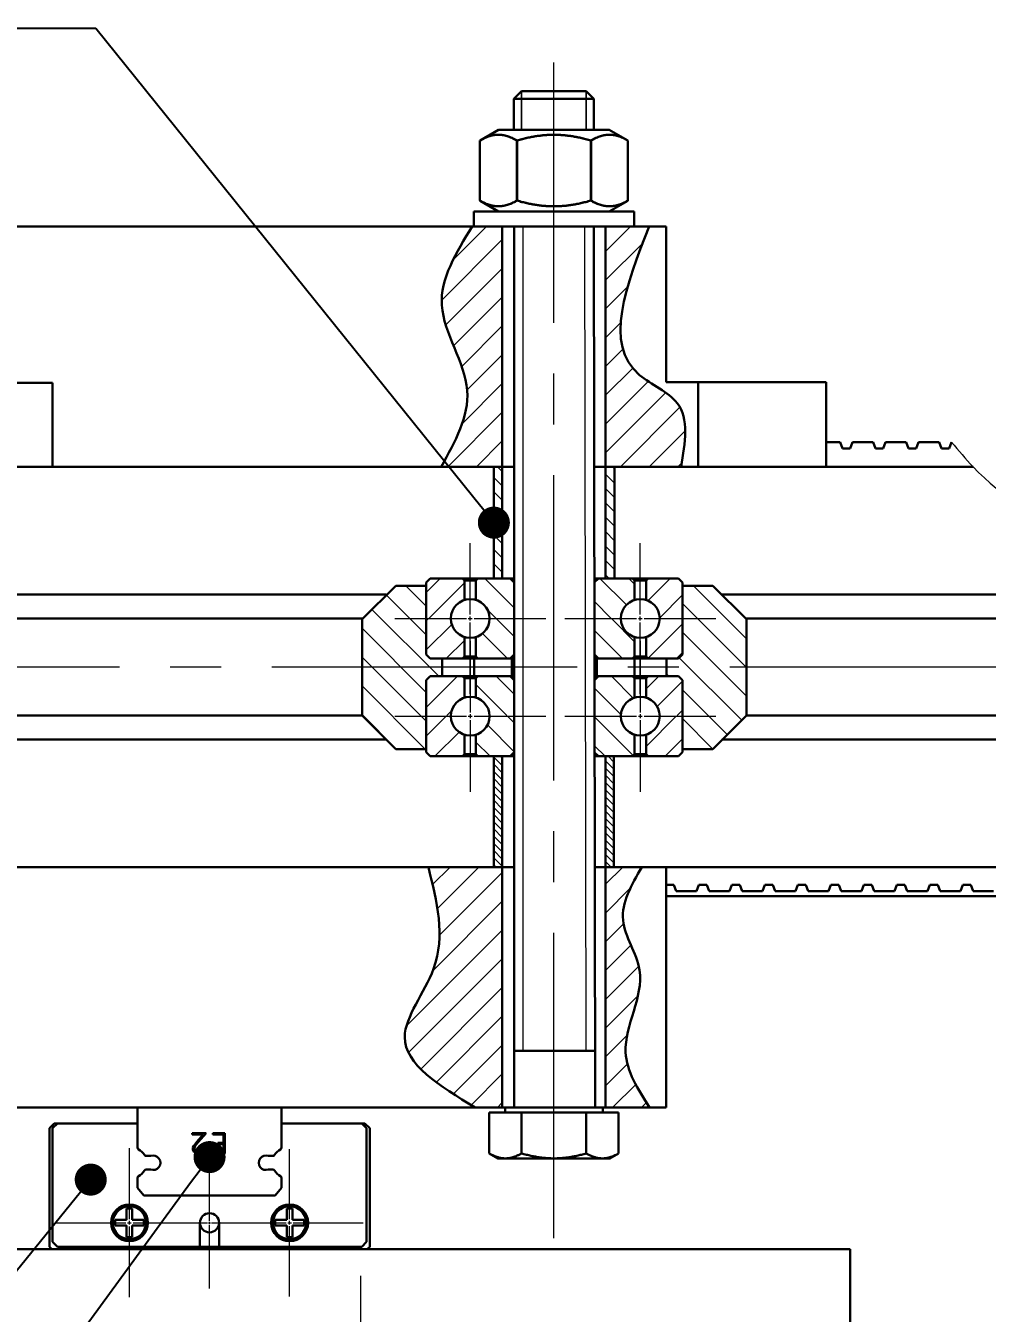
# Model space of a CAD drawing. Header units: millimetres. Extents: x 587 to 10361, y -8386 to 1488.
# Drawn here: x 8084.3 to 8144.3, y -6310 to -6229.6 of the extents above; entities that cross this region are included whole.
import ezdxf
from ezdxf import colors
from ezdxf.entities.mleader import LeaderData, LeaderLine
from ezdxf.math import Vec2, Vec3

# ---------------------------------------------------------------- set-up
doc = ezdxf.new("R2010")
doc.units = ezdxf.units.MM
doc.linetypes.add('ACAD_ISO10W100', pattern=[18, 12, -3, 0, -3])
doc.linetypes.add('CENTER2', pattern=[28.575, 19.05, -3.175, 3.175, -3.175])
for name, color, linetype, lineweight in [('Cienka', 30, 'Continuous', 0), ('Gruba', 7, 'Continuous', 30), ('Kreskowanie', 10, 'Continuous', 0), ('Przekrój', 50, 'Continuous', 15), ('Symetria', 210, 'ACAD_ISO10W100', 0), ('Widoczne (ISO)', 7, 'Continuous', 30), ('Wymiar', 3, 'Continuous', 20)]:
    doc.layers.add(name, color=color, linetype=linetype, lineweight=lineweight)
doc.dimstyles.get("Standard").update_dxf_attribs({"dimtxt": 2, "dimasz": 1, "dimexe": 0.18, "dimexo": 0.0625, "dimgap": 0.09, "dimtad": 1, "dimzin": 0, "dimdsep": 46, "dimtxsty": 'Standard', "dimcen": 1, "dimadec": 0, "dimazin": 0, "dimtfac": 1, "dimtofl": 0, "dimtmove": 0, "dimatfit": 3, "dimfxl": 1, "dimtolj": 1, "dimtzin": 0, "dimarcsym": 0})
pattern_1 = [(315, (13155.7716, 2542.4266), (0.89802561, 0.89802561), [])]
pattern_2 = [(45, (13155.7716, 2542.4266), (-0.89802561, 0.89802561), [])]

# ---------------------------------------------------------------- blocks, each defined once
blk = doc.blocks.new('*U526')
at = {"layer": 'Symetria', "color": 0, "linetype": 'CENTER2', "transparency": 16777216}
for p, q in [((0, 0.242), (0, 4.712)), ((-4.712, 0), (-0.242, 0)), ((0.242, 0), (4.712, 0)), ((0, -4.712), (0, -0.242))]:
    blk.add_line(p, q, dxfattribs=at)
at = {"layer": 'Symetria', "color": 0, "linetype": 'Continuous', "transparency": 16777216}
for p, q in [((-0.121, 0), (0.121, 0)), ((0, -0.121), (0, 0.121))]:
    blk.add_line(p, q, dxfattribs=at)
blk = doc.blocks.new('*U527')
at = {"layer": 'Symetria', "color": 0, "linetype": 'CENTER2', "transparency": 16777216}
for p, q in [((0, 0.242), (0, 4.712)), ((-4.712, 0), (-0.242, 0)), ((0.242, 0), (4.712, 0)), ((0, -4.712), (0, -0.242))]:
    blk.add_line(p, q, dxfattribs=at)
at = {"layer": 'Symetria', "color": 0, "linetype": 'Continuous', "transparency": 16777216}
for p, q in [((-0.121, 0), (0.121, 0)), ((0, -0.121), (0, 0.121))]:
    blk.add_line(p, q, dxfattribs=at)
blk = doc.blocks.new('*U528')
at = {"layer": 'Symetria', "color": 0, "linetype": 'CENTER2', "transparency": 16777216}
blk.add_line((0, -68.975), (0, 4.422), dxfattribs=at)
blk = doc.blocks.new('*U529')
at = {"layer": 'Symetria', "color": 0, "linetype": 'CENTER2', "transparency": 16777216}
for p, q in [((0, 0.242), (0, 4.712)), ((-4.712, 0), (-0.242, 0)), ((0.242, 0), (4.712, 0)), ((0, -4.712), (0, -0.242))]:
    blk.add_line(p, q, dxfattribs=at)
at = {"layer": 'Symetria', "color": 0, "linetype": 'Continuous', "transparency": 16777216}
for p, q in [((-0.121, 0), (0.121, 0)), ((0, -0.121), (0, 0.121))]:
    blk.add_line(p, q, dxfattribs=at)
blk = doc.blocks.new('*U530')
at = {"layer": 'Symetria', "color": 0, "linetype": 'CENTER2', "transparency": 16777216}
for p, q in [((0, 0.242), (0, 4.712)), ((-4.712, 0), (-0.242, 0)), ((0.242, 0), (4.712, 0)), ((0, -4.712), (0, -0.242))]:
    blk.add_line(p, q, dxfattribs=at)
at = {"layer": 'Symetria', "color": 0, "linetype": 'Continuous', "transparency": 16777216}
for p, q in [((-0.121, 0), (0.121, 0)), ((0, -0.121), (0, 0.121))]:
    blk.add_line(p, q, dxfattribs=at)
blk = doc.blocks.new('*U561')
at = {"layer": 'Symetria', "color": 0, "linetype": 'CENTER2', "transparency": 16777216}
blk.add_line((-118.714, 0), (441.382, 0), dxfattribs=at)
blk = doc.blocks.new('*U618')
at = {"layer": 'Symetria', "color": 0, "linetype": 'CENTER2', "transparency": 16777216}
blk.add_line((0, 4.501), (0, -23.428), dxfattribs=at)
blk = doc.blocks.new('*U619')
at = {"layer": 'Symetria', "color": 0, "linetype": 'CENTER2', "transparency": 16777216}
for p, q in [((0, 0.23), (0, 4.65)), ((-4.65, 0), (-0.23, 0)), ((0.23, 0), (4.65, 0)), ((0, -4.65), (0, -0.23))]:
    blk.add_line(p, q, dxfattribs=at)
at = {"layer": 'Symetria', "color": 0, "linetype": 'Continuous', "transparency": 16777216}
for p, q in [((-0.115, 0), (0.115, 0)), ((0, -0.115), (0, 0.115))]:
    blk.add_line(p, q, dxfattribs=at)
blk = doc.blocks.new('*U620')
at = {"layer": 'Symetria', "color": 0, "linetype": 'CENTER2', "transparency": 16777216}
for p, q in [((0, 0.12), (0, 4.1)), ((-4.1, 0), (-0.12, 0)), ((0.12, 0), (4.1, 0)), ((0, -4.1), (0, -0.12))]:
    blk.add_line(p, q, dxfattribs=at)
at = {"layer": 'Symetria', "color": 0, "linetype": 'Continuous', "transparency": 16777216}
for p, q in [((-0.06, 0), (0.06, 0)), ((0, -0.06), (0, 0.06))]:
    blk.add_line(p, q, dxfattribs=at)
blk = doc.blocks.new('*U621')
at = {"layer": 'Symetria', "color": 0, "linetype": 'CENTER2', "transparency": 16777216}
for p, q in [((0, 0.22), (0, 4.6)), ((-4.6, 0), (-0.22, 0)), ((0.22, 0), (4.6, 0)), ((0, -4.6), (0, -0.22))]:
    blk.add_line(p, q, dxfattribs=at)
at = {"layer": 'Symetria', "color": 0, "linetype": 'Continuous', "transparency": 16777216}
for p, q in [((-0.11, 0), (0.11, 0)), ((0, -0.11), (0, 0.11))]:
    blk.add_line(p, q, dxfattribs=at)
blk = doc.blocks.new('_Dot')
at = {"color": 0, "linetype": 'ByBlock', "lineweight": -2}
blk.add_line((-0.5, 0), (-1, 0), dxfattribs=at)
at = {"color": 0, "linetype": 'ByBlock', "const_width": 0.5}
blk.add_lwpolyline([(-0.25, 0, 1), (0.25, 0, 1)], format="xyb", close=True, dxfattribs=at)
blk = doc.blocks.new('*D643')
at = {"layer": 'Defpoints', "color": 0, "transparency": 16777216}
for p in [(7698.844, -6299.637), (8330.99, -6299.637), (8330.99, -6552.914)]:
    blk.add_point(p, dxfattribs=at)
at = {"layer": 'Wymiar', "color": 0, "lineweight": -2, "transparency": 16777216}
for p, q in [((7698.844, -6299.7), (7698.844, -6553.094)), ((8330.99, -6299.7), (8330.99, -6553.094)), ((7699.844, -6552.914), (8329.99, -6552.914))]:
    blk.add_line(p, q, dxfattribs=at)
at = {"layer": 'Wymiar', "color": 0, "transparency": 16777216}
for points in [[(7699.844, -6552.747), (7699.844, -6553.08), (7698.844, -6552.914)], [(8329.99, -6552.747), (8329.99, -6553.08), (8330.99, -6552.914)]]:
    blk.add_solid(points, dxfattribs=at)
at = {"layer": 'Wymiar', "color": 0, "transparency": 16777216, "insert": (8014.917, -6549.324), "char_height": 2, "attachment_point": 5}
blk.add_mtext('\\A1;{\\H3.5x;1443}', dxfattribs=at)

msp = doc.modelspace()

# ---------------------------------------------------------------- hatches: boundary and pattern name
at = {"layer": 'Kreskowanie'}
h = msp.add_hatch(dxfattribs=at)
h.set_pattern_fill('ANSI31', color=256, scale=0.4)
h.set_pattern_definition([(45, (203.7339, -1376.1626), (-0.89802561, 0.89802561), [])])
edge = h.paths.add_edge_path()
edge.add_spline(control_points=[(8123.245, -6297.137), (8122.522, -6296.009), (8120.803, -6293.324), (8123.641, -6289.121), (8120.885, -6285.382), (8122.117, -6283.244), (8122.754, -6282.137)], knot_values=[0, 0, 0, 0, 3.765009, 8.957923, 12.23373, 15.746309, 15.746309, 15.746309, 15.746309], degree=3, periodic=0)
edge.add_line((8122.754, -6282.137), (8120.496, -6282.137))
edge.add_line((8120.496, -6282.137), (8120.496, -6297.137))
edge.add_line((8120.496, -6297.137), (8123.245, -6297.137))
edge = h.paths.add_edge_path()
edge.add_spline(control_points=[(8109.434, -6282.137), (8109.972, -6284.272), (8110.901, -6287.961), (8106.307, -6293.456), (8110.15, -6295.795), (8112.353, -6297.137)], knot_values=[0, 0, 0, 0, 6.352863, 10.976168, 17.190985, 17.190985, 17.190985, 17.190985], degree=3, periodic=0)
edge.add_line((8112.353, -6297.137), (8114.049, -6297.137))
edge.add_line((8114.049, -6297.137), (8114.049, -6282.137))
edge.add_line((8114.049, -6282.137), (8109.434, -6282.137))
edge = h.paths.add_edge_path()
edge.add_spline(control_points=[(8112.168, -6242.137), (8111.167, -6243.764), (8109.112, -6247.106), (8112.944, -6252.241), (8111.104, -6255.561), (8110.231, -6257.137)], knot_values=[0, 0, 0, 0, 5.271842, 10.830633, 15.854168, 15.854168, 15.854168, 15.854168], degree=3, periodic=0)
edge.add_line((8110.231, -6257.137), (8114.049, -6257.137))
edge.add_line((8114.049, -6257.137), (8114.049, -6242.137))
edge.add_line((8114.049, -6242.137), (8114.512, -6242.137))
edge.add_line((8114.512, -6242.137), (8112.168, -6242.137))
edge = h.paths.add_edge_path()
edge.add_spline(control_points=[(8125.208, -6257.137), (8125.463, -6255.637), (8125.905, -6253.028), (8119.883, -6250.658), (8121.778, -6245.815), (8123.217, -6242.137)], knot_values=[0, 0, 0, 0, 3.978352, 6.921885, 16.213569, 16.213569, 16.213569, 16.213569], degree=3, periodic=0)
edge.add_line((8123.217, -6242.137), (8120.496, -6242.137))
edge.add_line((8120.496, -6242.137), (8120.496, -6257.137))
edge.add_line((8120.496, -6257.137), (8125.208, -6257.137))
h = msp.add_hatch(dxfattribs=at)
h.set_pattern_fill('ANSI31', color=256, scale=0.2, angle=90)
h.set_pattern_definition([(135, (203.7339, -1376.1626), (-0.449012806, -0.449012806), [])])
h.paths.add_polyline_path([(8114.049, -6257.137), (8113.522, -6257.137), (8113.522, -6264.112), (8114.049, -6264.112)])
h.paths.add_polyline_path([(8121.06, -6257.137), (8120.496, -6257.137), (8120.496, -6264.112), (8120.797, -6264.112), (8121.06, -6264.112)])
h = msp.add_hatch(dxfattribs=at)
h.set_pattern_fill('ANSI31', color=256, scale=0.4)
h.set_pattern_definition(pattern_2)
h.paths.add_polyline_path([(8110.835, -6266.612, -0.328738), (8111.689, -6265.455), (8111.689, -6264.237), (8111.564, -6264.112), (8109.547, -6264.112), (8109.297, -6264.362), (8109.297, -6266.612)])
h.paths.add_polyline_path([(8110.297, -6269.112), (8111.564, -6269.112), (8111.689, -6268.987), (8111.689, -6267.77, -0.317342), (8110.836, -6266.662), (8109.297, -6266.662), (8109.297, -6268.862), (8109.547, -6269.112)])
h.paths.add_polyline_path([(8110.836, -6272.662, -0.317342), (8111.689, -6271.555), (8111.689, -6270.337), (8111.564, -6270.212), (8109.547, -6270.212), (8109.297, -6270.462), (8109.297, -6272.662)])
h.paths.add_polyline_path([(8111.564, -6275.212), (8111.689, -6275.087), (8111.689, -6273.87, -0.328738), (8110.835, -6272.712), (8109.297, -6272.712), (8109.297, -6274.762), (8109.297, -6274.962), (8109.547, -6275.212)])
h = msp.add_hatch(dxfattribs=at)
h.set_pattern_fill('ANSI31', color=256, scale=0.4, angle=-90)
h.set_pattern_definition(pattern_1)
h.paths.add_polyline_path([(8114.797, -6266.612), (8114.797, -6264.362), (8114.547, -6264.112), (8113.797, -6264.112), (8112.531, -6264.112), (8112.406, -6264.237), (8112.406, -6265.455, -0.328738), (8113.259, -6266.612)])
h.paths.add_polyline_path([(8114.547, -6269.112), (8114.797, -6268.862), (8114.797, -6266.662), (8113.258, -6266.662, -0.317342), (8112.406, -6267.77), (8112.406, -6268.987), (8112.531, -6269.112)])
h.paths.add_polyline_path([(8114.797, -6272.662), (8114.797, -6270.462), (8114.547, -6270.212), (8112.531, -6270.212), (8112.406, -6270.337), (8112.406, -6271.555, -0.317342), (8113.258, -6272.662)])
h.paths.add_polyline_path([(8114.547, -6275.212), (8114.797, -6274.962), (8114.797, -6272.712), (8113.259, -6272.712, -0.328738), (8112.406, -6273.87), (8112.406, -6275.087), (8112.531, -6275.212)])
h = msp.add_hatch(dxfattribs=at)
h.set_pattern_fill('ANSI31', color=256, scale=0.4, angle=-90)
h.set_pattern_definition(pattern_1)
edge = h.paths.add_edge_path()
edge.add_arc((8122.664, -6266.612), 1.212, 107.20941, 180, ccw=False)
edge.add_line((8122.305, -6265.455), (8122.305, -6264.237))
edge.add_line((8122.305, -6264.237), (8122.18, -6264.112))
edge.add_line((8122.18, -6264.112), (8122.064, -6264.112))
edge.add_line((8122.064, -6264.112), (8120.047, -6264.112))
edge.add_line((8120.047, -6264.112), (8119.794, -6264.365))
edge.add_line((8119.794, -6264.365), (8119.797, -6266.612))
edge.add_line((8119.797, -6266.612), (8121.452, -6266.612))
edge = h.paths.add_edge_path()
edge.add_line((8122.18, -6269.112), (8122.305, -6268.987))
edge.add_line((8122.305, -6268.987), (8122.305, -6267.77))
edge.add_arc((8122.664, -6266.612), 1.212, 182.36483, 252.79059, ccw=False)
edge.add_line((8121.453, -6266.662), (8119.797, -6266.662))
edge.add_line((8119.797, -6266.662), (8119.801, -6268.865))
edge.add_line((8119.801, -6268.865), (8120.047, -6269.112))
edge.add_line((8120.047, -6269.112), (8122.18, -6269.112))
edge = h.paths.add_edge_path()
edge.add_arc((8122.664, -6272.712), 1.212, 107.20941, 177.63517, ccw=False)
edge.add_line((8122.305, -6271.555), (8122.305, -6270.337))
edge.add_line((8122.305, -6270.337), (8122.18, -6270.212))
edge.add_line((8122.18, -6270.212), (8120.047, -6270.212))
edge.add_line((8120.047, -6270.212), (8119.803, -6270.456))
edge.add_line((8119.803, -6270.456), (8119.797, -6272.662))
edge.add_line((8119.797, -6272.662), (8121.453, -6272.662))
edge = h.paths.add_edge_path()
edge.add_line((8120.797, -6275.212), (8122.064, -6275.212))
edge.add_line((8122.064, -6275.212), (8122.18, -6275.212))
edge.add_line((8122.18, -6275.212), (8122.305, -6275.087))
edge.add_line((8122.305, -6275.087), (8122.305, -6273.87))
edge.add_arc((8122.664, -6272.712), 1.212, 180, 252.79059, ccw=False)
edge.add_line((8121.452, -6272.712), (8119.797, -6272.712))
edge.add_line((8119.797, -6272.712), (8119.81, -6274.975))
edge.add_line((8119.81, -6274.975), (8120.047, -6275.212))
edge.add_line((8120.047, -6275.212), (8120.797, -6275.212))
h = msp.add_hatch(dxfattribs=at)
h.set_pattern_fill('ANSI31', color=256, scale=0.4)
h.set_pattern_definition(pattern_2)
h.paths.add_polyline_path([(8125.297, -6266.612), (8125.297, -6264.562), (8125.297, -6264.362), (8125.047, -6264.112), (8123.147, -6264.112), (8123.022, -6264.237), (8123.022, -6265.455, -0.328738), (8123.876, -6266.612)])
h.paths.add_polyline_path([(8125.047, -6269.112), (8125.297, -6268.862), (8125.297, -6266.662), (8123.875, -6266.662, -0.317342), (8123.022, -6267.77), (8123.022, -6268.987), (8123.147, -6269.112)])
h.paths.add_polyline_path([(8125.297, -6272.662), (8125.297, -6270.462), (8125.047, -6270.212), (8124.297, -6270.212), (8123.147, -6270.212), (8123.022, -6270.337), (8123.022, -6271.555, -0.317342), (8123.875, -6272.662)])
h.paths.add_polyline_path([(8125.047, -6275.212), (8125.297, -6274.962), (8125.297, -6272.712), (8123.876, -6272.712, -0.328738), (8123.022, -6273.87), (8123.022, -6275.087), (8123.147, -6275.212)])
h = msp.add_hatch(dxfattribs=at)
h.set_pattern_fill('ANSI31', color=256, scale=0.4, angle=-90)
h.set_pattern_definition(pattern_1)
h.paths.add_polyline_path([(8109.297, -6272.662), (8109.297, -6270.462), (8109.547, -6270.212), (8110.297, -6270.212), (8110.297, -6269.112), (8109.547, -6269.112), (8109.297, -6268.862), (8109.297, -6266.662), (8105.297, -6266.662), (8105.297, -6272.662)])
h.paths.add_polyline_path([(8109.297, -6264.562), (8107.397, -6264.562), (8105.297, -6266.662), (8109.297, -6266.662)])
h.paths.add_polyline_path([(8109.297, -6274.762), (8109.297, -6272.662), (8105.297, -6272.662), (8107.397, -6274.762)])
h.paths.add_polyline_path([(8129.297, -6266.662), (8127.197, -6264.562), (8125.297, -6264.562), (8125.297, -6266.662)])
h.paths.add_polyline_path([(8125.297, -6270.462), (8125.297, -6272.662), (8129.297, -6272.662), (8129.297, -6266.662), (8125.297, -6266.662), (8125.297, -6268.862), (8125.047, -6269.112), (8124.297, -6269.112), (8124.297, -6270.212), (8125.047, -6270.212)])
h.paths.add_polyline_path([(8127.197, -6274.762), (8129.297, -6272.662), (8125.297, -6272.662), (8125.297, -6274.762)])
h = msp.add_hatch(dxfattribs=at)
h.set_pattern_fill('ANSI31', color=256, scale=0.1, angle=90)
h.paths.add_polyline_path([(8114.049, -6275.212), (8113.797, -6275.212), (8113.522, -6275.212), (8113.522, -6282.137), (8114.049, -6282.137)])
h.paths.add_polyline_path([(8121.022, -6275.212), (8120.496, -6275.212), (8120.496, -6282.137), (8121.022, -6282.137)])

# ---------------------------------------------------------------- linework, layer by layer
at = {"layer": 'Cienka'}
for p, q in [((8115.251, -6233.693), (8115.251, -6236.093)), ((8115.251, -6236.093), (8115.251, -6233.693)), ((8119.294, -6236.093), (8119.294, -6233.693)), ((8119.294, -6233.693), (8119.294, -6236.093)), ((8115.331, -6242.137), (8115.331, -6293.607)), ((8119.19, -6242.134), (8119.268, -6293.607))]:
    msp.add_line(p, q, dxfattribs=at)
at = {"layer": 'Gruba'}
for p, q in [((8115.251, -6233.693), (8114.772, -6234.172)), ((8115.251, -6233.693), (8114.772, -6234.172)), ((8115.251, -6233.693), (8119.294, -6233.693)), ((8119.294, -6233.693), (8119.772, -6234.172)), ((8119.294, -6233.693), (8119.772, -6234.172)), ((8114.772, -6234.172), (8114.772, -6236.093)), ((8114.772, -6234.172), (8119.772, -6234.172)), ((8119.772, -6234.172), (8119.772, -6236.093)), ((8113.822, -6236.093), (8112.662, -6236.763)), ((8120.722, -6236.093), (8113.822, -6236.093)), ((8120.722, -6236.093), (8121.882, -6236.763)), ((8112.653, -6236.768), (8112.653, -6240.519)), ((8114.976, -6236.768), (8114.976, -6240.519)), ((8119.595, -6236.768), (8119.595, -6240.519)), ((8121.891, -6236.768), (8121.891, -6240.519)), ((8112.272, -6241.193), (8113.822, -6241.193)), ((8112.272, -6241.193), (8112.272, -6242.137)), ((8122.272, -6241.193), (8120.722, -6241.193)), ((8122.272, -6241.193), (8122.272, -6242.137)), ((8024.272, -6242.137), (8124.272, -6242.137)), ((8114.049, -6242.137), (8114.049, -6264.112)), ((8114.797, -6242.137), (8114.797, -6297.137)), ((8119.76, -6242.133), (8119.843, -6297.133)), ((8120.272, -6242.137), (8122.272, -6242.137)), ((8120.496, -6242.137), (8120.496, -6264.112)), ((8124.272, -6242.137), (8124.272, -6251.864)), ((8075.97, -6251.9), (8085.97, -6251.9)), ((8085.97, -6251.9), (8085.97, -6257.137)), ((8124.272, -6251.864), (8126.27, -6251.864)), ((8126.27, -6251.864), (8126.27, -6257.137)), ((8126.27, -6251.864), (8134.272, -6251.864)), ((8134.272, -6251.864), (8134.272, -6257.137)), ((8134.272, -6255.597), (8135.135, -6255.597)), ((8135.135, -6255.597), (8135.279, -6255.992)), ((8135.279, -6255.992), (8135.769, -6255.992)), ((8135.769, -6255.992), (8135.913, -6255.597)), ((8135.913, -6255.597), (8137.195, -6255.597)), ((8137.195, -6255.597), (8137.339, -6255.992)), ((8137.339, -6255.992), (8137.83, -6255.992)), ((8137.83, -6255.992), (8137.973, -6255.597)), ((8137.973, -6255.597), (8139.256, -6255.597)), ((8139.256, -6255.597), (8139.399, -6255.992)), ((8139.399, -6255.992), (8139.89, -6255.992)), ((8139.89, -6255.992), (8140.034, -6255.597)), ((8140.034, -6255.597), (8141.316, -6255.597)), ((8141.316, -6255.597), (8141.46, -6255.992)), ((8141.46, -6255.992), (8141.95, -6255.992)), ((8141.95, -6255.992), (8142.094, -6255.597)), ((8085.97, -6257.137), (8075.97, -6257.137)), ((8114.797, -6257.137), (8085.97, -6257.137)), ((8113.522, -6257.137), (8113.522, -6264.112)), ((8126.27, -6257.137), (8119.783, -6257.137)), ((8121.06, -6257.137), (8121.06, -6264.112)), ((8126.27, -6257.137), (8134.272, -6257.137)), ((8134.272, -6257.137), (8143.441, -6257.137)), ((8109.547, -6264.112), (8109.297, -6264.362)), ((8114.797, -6264.112), (8109.547, -6264.112)), ((8111.564, -6264.112), (8111.689, -6264.237)), ((8111.689, -6264.237), (8111.689, -6265.455)), ((8112.531, -6264.112), (8112.406, -6264.237)), ((8112.406, -6264.237), (8112.406, -6265.455)), ((8125.047, -6264.112), (8119.797, -6264.112)), ((8122.18, -6264.112), (8122.305, -6264.237)), ((8122.305, -6264.237), (8122.305, -6265.455)), ((8123.147, -6264.112), (8123.022, -6264.237)), ((8123.022, -6264.237), (8123.022, -6265.455)), ((8125.047, -6264.112), (8125.297, -6264.362)), ((8106.797, -6265.112), (8062.574, -6265.112)), ((8107.397, -6264.562), (8105.297, -6266.662)), ((8109.297, -6264.562), (8109.297, -6264.362)), ((8109.297, -6268.862), (8109.297, -6264.562)), ((8125.297, -6264.562), (8125.297, -6264.362)), ((8127.197, -6264.562), (8125.297, -6264.562)), ((8125.297, -6268.862), (8125.297, -6264.562)), ((8127.197, -6264.562), (8129.297, -6266.662)), ((8157.254, -6265.112), (8127.747, -6265.112)), ((8062.574, -6266.612), (8105.297, -6266.612)), ((8105.297, -6272.662), (8105.297, -6266.662)), ((8129.247, -6266.612), (8160.012, -6266.612)), ((8129.297, -6272.662), (8129.297, -6266.662)), ((8111.689, -6268.987), (8111.689, -6267.77)), ((8112.406, -6268.987), (8112.406, -6267.77)), ((8122.305, -6268.987), (8122.305, -6267.77)), ((8123.022, -6268.987), (8123.022, -6267.77)), ((8111.564, -6269.112), (8111.689, -6268.987)), ((8112.531, -6269.112), (8112.406, -6268.987)), ((8122.18, -6269.112), (8122.305, -6268.987)), ((8123.147, -6269.112), (8123.022, -6268.987)), ((8109.297, -6274.762), (8109.297, -6270.462)), ((8111.564, -6270.212), (8111.689, -6270.337)), ((8111.689, -6270.337), (8111.689, -6271.555)), ((8112.531, -6270.212), (8112.406, -6270.337)), ((8112.406, -6270.337), (8112.406, -6271.555)), ((8122.18, -6270.212), (8122.305, -6270.337)), ((8122.305, -6270.337), (8122.305, -6271.555)), ((8123.147, -6270.212), (8123.022, -6270.337)), ((8123.022, -6270.337), (8123.022, -6271.555)), ((8125.297, -6274.762), (8125.297, -6270.462)), ((8105.297, -6272.662), (8062.574, -6272.662)), ((8107.397, -6274.762), (8105.297, -6272.662)), ((8127.197, -6274.762), (8129.297, -6272.662)), ((8170.331, -6272.662), (8129.247, -6272.662)), ((8111.689, -6275.087), (8111.689, -6273.87)), ((8112.406, -6275.087), (8112.406, -6273.87)), ((8122.305, -6275.087), (8122.305, -6273.87)), ((8123.022, -6275.087), (8123.022, -6273.87)), ((8062.574, -6274.162), (8106.797, -6274.162)), ((8109.297, -6274.962), (8109.297, -6274.762)), ((8125.297, -6274.962), (8125.297, -6274.762)), ((8127.747, -6274.162), (8172.929, -6274.162)), ((8109.547, -6275.212), (8109.297, -6274.962)), ((8114.797, -6275.212), (8109.547, -6275.212)), ((8111.564, -6275.212), (8111.689, -6275.087)), ((8112.531, -6275.212), (8112.406, -6275.087)), ((8113.522, -6275.212), (8113.522, -6282.137)), ((8114.049, -6275.212), (8114.049, -6297.137)), ((8125.047, -6275.212), (8119.81, -6275.212)), ((8120.496, -6275.212), (8120.496, -6297.137)), ((8121.022, -6275.212), (8121.022, -6282.137)), ((8122.18, -6275.212), (8122.305, -6275.087)), ((8123.147, -6275.212), (8123.022, -6275.087)), ((8125.047, -6275.212), (8125.297, -6274.962)), ((8072.574, -6282.137), (8114.797, -6282.137)), ((8119.821, -6282.137), (8124.272, -6282.137)), ((8124.272, -6282.137), (8184.791, -6282.137)), ((8124.272, -6297.137), (8124.272, -6282.137)), ((8124.752, -6283.242), (8124.272, -6283.242)), ((8124.896, -6283.637), (8124.752, -6283.242)), ((8126.322, -6283.242), (8126.178, -6283.637)), ((8126.812, -6283.242), (8126.322, -6283.242)), ((8126.956, -6283.637), (8126.812, -6283.242)), ((8128.382, -6283.242), (8128.239, -6283.637)), ((8128.873, -6283.242), (8128.382, -6283.242)), ((8129.017, -6283.637), (8128.873, -6283.242)), ((8130.443, -6283.242), (8130.299, -6283.637)), ((8130.933, -6283.242), (8130.443, -6283.242)), ((8131.077, -6283.637), (8130.933, -6283.242)), ((8132.503, -6283.242), (8132.359, -6283.637)), ((8132.994, -6283.242), (8132.503, -6283.242)), ((8133.137, -6283.637), (8132.994, -6283.242)), ((8134.563, -6283.242), (8134.42, -6283.637)), ((8135.054, -6283.242), (8134.563, -6283.242)), ((8135.198, -6283.637), (8135.054, -6283.242)), ((8136.624, -6283.242), (8136.48, -6283.637)), ((8137.114, -6283.242), (8136.624, -6283.242)), ((8137.258, -6283.637), (8137.114, -6283.242)), ((8138.684, -6283.242), (8138.54, -6283.637)), ((8139.175, -6283.242), (8138.684, -6283.242)), ((8139.318, -6283.637), (8139.175, -6283.242)), ((8140.745, -6283.242), (8140.601, -6283.637)), ((8141.235, -6283.242), (8140.745, -6283.242)), ((8141.379, -6283.637), (8141.235, -6283.242)), ((8142.805, -6283.242), (8142.661, -6283.637)), ((8143.295, -6283.242), (8142.805, -6283.242)), ((8143.439, -6283.637), (8143.295, -6283.242)), ((8124.272, -6283.951), (8187.276, -6283.952)), ((8126.178, -6283.637), (8124.896, -6283.637)), ((8128.239, -6283.637), (8126.956, -6283.637)), ((8130.299, -6283.637), (8129.017, -6283.637)), ((8132.359, -6283.637), (8131.077, -6283.637)), ((8134.42, -6283.637), (8133.137, -6283.637)), ((8136.48, -6283.637), (8135.198, -6283.637)), ((8138.54, -6283.637), (8137.258, -6283.637)), ((8140.601, -6283.637), (8139.318, -6283.637)), ((8142.661, -6283.637), (8141.379, -6283.637)), ((8144.721, -6283.637), (8143.439, -6283.637)), ((8114.797, -6293.607), (8119.838, -6293.607)), ((8124.272, -6297.137), (8054.86, -6297.137)), ((8091.272, -6299.639), (8091.272, -6297.137)), ((8100.272, -6297.137), (8100.272, -6299.639)), ((8086.072, -6298.137), (8085.772, -6298.437)), ((8085.772, -6298.437), (8085.772, -6305.837)), ((8085.972, -6298.437), (8086.272, -6298.137)), ((8085.972, -6305.537), (8085.972, -6298.437)), ((8086.272, -6298.137), (8086.072, -6298.137)), ((8086.272, -6298.137), (8091.272, -6298.137)), ((8094.678, -6298.833), (8094.678, -6298.748)), ((8094.678, -6298.748), (8095.553, -6298.748)), ((8095.373, -6298.833), (8094.678, -6298.833)), ((8094.978, -6299.287), (8095.373, -6298.833)), ((8095.553, -6298.748), (8095.057, -6299.305)), ((8095.987, -6298.833), (8095.987, -6298.748)), ((8095.987, -6298.748), (8096.726, -6298.748)), ((8096.641, -6298.833), (8095.987, -6298.833)), ((8096.641, -6299.343), (8096.641, -6298.833)), ((8096.726, -6298.748), (8096.726, -6300.022)), ((8100.272, -6298.137), (8105.272, -6298.137)), ((8105.272, -6298.137), (8105.572, -6298.437)), ((8105.472, -6298.137), (8105.272, -6298.137)), ((8105.772, -6298.437), (8105.472, -6298.137)), ((8105.572, -6298.437), (8105.572, -6305.537)), ((8105.772, -6305.837), (8105.772, -6298.437)), ((8094.736, -6299.648), (8094.798, -6299.526)), ((8094.736, -6299.774), (8094.736, -6299.648)), ((8094.798, -6299.526), (8094.978, -6299.287)), ((8094.881, -6299.541), (8094.824, -6299.657)), ((8094.824, -6299.657), (8094.824, -6299.769)), ((8095.057, -6299.305), (8094.881, -6299.541)), ((8096.285, -6299.428), (8096.285, -6299.343)), ((8096.285, -6299.343), (8096.641, -6299.343)), ((8096.641, -6299.428), (8096.285, -6299.428)), ((8096.641, -6299.937), (8096.641, -6299.428)), ((8092.103, -6300.169), (8091.823, -6300.169)), ((8094.798, -6299.899), (8094.736, -6299.774)), ((8094.861, -6299.961), (8094.798, -6299.899)), ((8094.824, -6299.769), (8094.879, -6299.881)), ((8094.984, -6300.022), (8094.861, -6299.961)), ((8094.879, -6299.881), (8094.992, -6299.937)), ((8095.229, -6300.022), (8094.984, -6300.022)), ((8094.992, -6299.937), (8095.222, -6299.937)), ((8095.222, -6299.937), (8095.334, -6299.881)), ((8095.354, -6299.962), (8095.229, -6300.022)), ((8095.334, -6299.881), (8095.391, -6299.769)), ((8095.417, -6299.9), (8095.354, -6299.962)), ((8095.391, -6299.699), (8095.477, -6299.699)), ((8095.391, -6299.769), (8095.391, -6299.699)), ((8095.477, -6299.775), (8095.417, -6299.9)), ((8095.477, -6299.699), (8095.477, -6299.775)), ((8095.987, -6299.937), (8096.641, -6299.937)), ((8095.987, -6300.022), (8095.987, -6299.937)), ((8096.726, -6300.022), (8095.987, -6300.022)), ((8099.722, -6300.169), (8099.442, -6300.169)), ((8091.823, -6301.017), (8092.103, -6301.017)), ((8099.442, -6301.017), (8099.722, -6301.017)), ((8091.272, -6302.149), (8091.272, -6301.547)), ((8100.272, -6301.547), (8100.272, -6302.149)), ((8091.672, -6302.637), (8091.272, -6302.149)), ((8099.872, -6302.637), (8091.672, -6302.637)), ((8100.272, -6302.149), (8099.872, -6302.637)), ((8095.172, -6305.837), (8095.172, -6304.337)), ((8096.372, -6304.337), (8096.372, -6305.837)), ((8135.772, -6305.987), (8066.272, -6305.987)), ((8085.772, -6305.837), (8085.922, -6305.987)), ((8086.272, -6305.837), (8085.972, -6305.537)), ((8095.172, -6305.837), (8086.272, -6305.837)), ((8096.372, -6305.837), (8095.172, -6305.837)), ((8105.272, -6305.837), (8096.372, -6305.837)), ((8105.572, -6305.537), (8105.272, -6305.837)), ((8105.622, -6305.987), (8105.772, -6305.837)), ((8135.772, -6305.987), (8135.772, -6310.987))]:
    msp.add_line(p, q, dxfattribs=at)
for centre, radius in [((8112.047, -6266.612), 1.212), ((8122.664, -6266.612), 1.212), ((8112.047, -6272.712), 1.212), ((8122.664, -6272.712), 1.212), ((8090.772, -6304.337), 1.15), ((8090.772, -6304.337), 1.1), ((8090.772, -6304.337), 1.03), ((8100.772, -6304.337), 1.15), ((8100.772, -6304.337), 1.1), ((8100.772, -6304.337), 1.03)]:
    msp.add_circle(centre, radius, dxfattribs=at)
for centre, radius, start, end in [((8091.402, -6299.639), 0.13, 179.99999, 242.03314), ((8100.142, -6299.639), 0.13, 297.96687, 0), ((8090.896, -6300.593), 0.95, 30.88218, 62.03313), ((8091.823, -6300.039), 0.13, 210.88218, 269.99999), ((8092.252, -6300.593), 0.45, 250.55638, 109.44362), ((8099.292, -6300.593), 0.45, 70.55638, 289.44362), ((8099.722, -6300.039), 0.13, 270, 329.11783), ((8100.649, -6300.593), 0.95, 117.96687, 149.11782), ((8090.896, -6300.593), 0.95, 297.96687, 329.11782), ((8091.823, -6301.147), 0.13, 90, 149.11783), ((8099.722, -6301.147), 0.13, 30.88218, 89.99999), ((8100.649, -6300.593), 0.95, 210.88218, 242.03313), ((8091.402, -6301.547), 0.13, 117.96687, 180), ((8100.142, -6301.547), 0.13, 359.99999, 62.03314), ((8095.772, -6304.337), 0.6, 0, 180), ((8095.772, -6304.337), 0.6, 180, 0)]:
    msp.add_arc(centre, radius, start, end, dxfattribs=at)
for points, weights in [([(8114.976, -6236.768), (8113.815, -6236.102), (8112.653, -6236.768)], [1, 1.15470053838, 1]), ([(8112.653, -6236.768), (8112.658, -6236.766), (8112.662, -6236.763)], [1, 1.00051177456, 1.00102016305]), ([(8119.595, -6236.768), (8117.285, -6236.102), (8114.976, -6236.768)], [1, 1.15470053838, 1]), ([(8121.891, -6236.768), (8120.743, -6236.102), (8119.595, -6236.768)], [1, 1.15470053838, 1]), ([(8112.653, -6240.519), (8113.815, -6241.185), (8114.976, -6240.519)], [1, 1.15470053838, 1]), ([(8112.662, -6240.524), (8112.658, -6240.521), (8112.653, -6240.519)], [1.00102016305, 1.00051177456, 1]), ([(8114.976, -6240.519), (8117.285, -6241.185), (8119.595, -6240.519)], [1, 1.15470053838, 1]), ([(8119.595, -6240.519), (8120.743, -6241.185), (8121.891, -6240.519)], [1, 1.15470053838, 1]), ([(8090.592, -6304.157), (8090.592, -6304.001), (8090.592, -6303.437)], [2.78445648358, 2.21978215716, 1.1021890636]), ([(8090.592, -6303.437), (8090.772, -6303.437), (8090.952, -6303.437)], [1.06171421811, 1.0827403032, 1.06171421811]), ([(8090.952, -6303.437), (8090.952, -6304.001), (8090.952, -6304.157)], [1.1021890636, 2.21978215717, 2.7844564836]), ([(8100.592, -6304.157), (8100.592, -6304.001), (8100.592, -6303.437)], [2.78445648358, 2.21978215716, 1.1021890636]), ([(8100.592, -6303.437), (8100.772, -6303.437), (8100.952, -6303.437)], [1.06171421811, 1.0827403032, 1.06171421811]), ([(8100.952, -6303.437), (8100.952, -6304.001), (8100.952, -6304.157)], [1.1021890636, 2.21978215717, 2.7844564836]), ([(8089.872, -6304.517), (8089.872, -6304.337), (8089.872, -6304.157)], [2.87488749857, 2.93182149092, 2.87488749858]), ([(8089.872, -6304.157), (8090.436, -6304.157), (8090.592, -6304.157)], [1.1021890636, 2.21978215717, 2.7844564836]), ([(8090.952, -6304.157), (8091.108, -6304.157), (8091.672, -6304.157)], [2.78445648358, 2.21978215716, 1.10218906361]), ([(8091.672, -6304.517), (8091.672, -6304.337), (8091.672, -6304.157)], [2.87488749858, 2.93182149093, 2.87488749857]), ([(8099.872, -6304.517), (8099.872, -6304.337), (8099.872, -6304.157)], [2.87488749857, 2.93182149093, 2.87488749858]), ([(8099.872, -6304.157), (8100.436, -6304.157), (8100.592, -6304.157)], [1.1021890636, 2.21978215717, 2.7844564836]), ([(8100.952, -6304.157), (8101.108, -6304.157), (8101.672, -6304.157)], [2.78445648358, 2.21978215716, 1.10218906361]), ([(8101.672, -6304.517), (8101.672, -6304.337), (8101.672, -6304.157)], [2.87488749858, 2.93182149092, 2.87488749857]), ([(8090.592, -6304.517), (8090.436, -6304.517), (8089.872, -6304.517)], [2.78445648358, 2.21978215716, 1.10218906361]), ([(8090.592, -6305.237), (8090.592, -6304.673), (8090.592, -6304.517)], [1.1021890636, 2.21978215717, 2.7844564836]), ([(8090.952, -6305.237), (8090.772, -6305.237), (8090.592, -6305.237)], [1.06171421811, 1.0827403032, 1.06171421811]), ([(8091.672, -6304.517), (8091.108, -6304.517), (8090.952, -6304.517)], [1.1021890636, 2.21978215717, 2.7844564836]), ([(8090.952, -6304.517), (8090.952, -6304.673), (8090.952, -6305.237)], [2.78445648358, 2.21978215716, 1.10218906361]), ([(8100.592, -6304.517), (8100.436, -6304.517), (8099.872, -6304.517)], [2.78445648358, 2.21978215716, 1.10218906361]), ([(8100.592, -6305.237), (8100.592, -6304.673), (8100.592, -6304.517)], [1.1021890636, 2.21978215717, 2.7844564836]), ([(8100.952, -6305.237), (8100.772, -6305.237), (8100.592, -6305.237)], [1.06171421811, 1.0827403032, 1.06171421811]), ([(8101.672, -6304.517), (8101.108, -6304.517), (8100.952, -6304.517)], [1.1021890636, 2.21978215717, 2.7844564836]), ([(8100.952, -6304.517), (8100.952, -6304.673), (8100.952, -6305.237)], [2.78445648358, 2.21978215716, 1.1021890636])]:
    msp.add_rational_spline(points, weights, degree=2, dxfattribs=at)
for points in [[(8112.168, -6242.137), (8110.274, -6247.057), (8111.86, -6252.385), (8110.231, -6257.137)], [(8123.217, -6242.137), (8122.614, -6251.409), (8124.976, -6253.166), (8125.208, -6257.137)], [(8109.434, -6282.137), (8109.753, -6288.482), (8107.958, -6292.743), (8112.353, -6297.137)], [(8122.754, -6282.137), (8121.59, -6285.451), (8122.615, -6288.563), (8121.748, -6293.683), (8123.245, -6297.137)]]:
    msp.add_spline(points, degree=3, dxfattribs=at)
at = {"layer": 'Przekrój'}
msp.add_spline([(8142.094, -6255.597), (8143.441, -6257.137), (8157.254, -6265.112), (8170.331, -6272.662), (8172.929, -6274.162), (8187.278, -6283.954)], degree=3, dxfattribs=at)
at = {"layer": 'Widoczne (ISO)'}
for p, q in [((8115.251, -6233.693), (8119.294, -6233.693)), ((8114.772, -6236.093), (8114.772, -6234.172)), ((8119.772, -6234.172), (8119.772, -6236.093)), ((8113.822, -6236.093), (8112.662, -6236.763)), ((8113.822, -6236.093), (8119.772, -6236.093)), ((8119.772, -6236.093), (8120.722, -6236.093)), ((8120.722, -6236.093), (8121.882, -6236.763)), ((8112.653, -6236.768), (8112.653, -6240.519)), ((8114.95, -6236.768), (8114.95, -6240.519)), ((8119.568, -6236.768), (8119.568, -6240.519)), ((8121.891, -6236.768), (8121.891, -6240.519)), ((8113.822, -6241.193), (8112.662, -6240.524)), ((8120.722, -6241.193), (8121.882, -6240.524)), ((8120.722, -6241.193), (8113.822, -6241.193)), ((8120.722, -6242.137), (8122.272, -6242.137)), ((8120.722, -6242.137), (8120.722, -6242.137)), ((8109.297, -6264.362), (8109.547, -6264.112)), ((8109.547, -6264.112), (8111.564, -6264.112)), ((8111.564, -6264.112), (8112.531, -6264.112)), ((8111.689, -6264.237), (8112.406, -6264.237)), ((8112.531, -6264.112), (8114.547, -6264.112)), ((8114.797, -6264.112), (8113.797, -6264.112)), ((8114.547, -6264.112), (8114.797, -6264.362)), ((8120.797, -6264.112), (8119.793, -6264.112)), ((8119.794, -6264.365), (8120.047, -6264.112)), ((8120.047, -6264.112), (8122.064, -6264.112)), ((8122.064, -6264.112), (8123.031, -6264.112)), ((8122.305, -6264.237), (8123.022, -6264.237)), ((8123.031, -6264.112), (8125.047, -6264.112)), ((8125.047, -6264.112), (8125.297, -6264.362)), ((8105.297, -6266.662), (8107.397, -6264.562)), ((8107.397, -6264.562), (8109.297, -6264.562)), ((8109.297, -6268.862), (8109.297, -6264.362)), ((8114.797, -6264.362), (8114.797, -6268.862)), ((8125.297, -6264.362), (8125.297, -6268.862)), ((8125.297, -6264.562), (8127.197, -6264.562)), ((8127.197, -6264.562), (8129.297, -6266.662)), ((8105.297, -6272.662), (8105.297, -6266.662)), ((8129.297, -6266.662), (8129.297, -6272.662)), ((8109.547, -6269.112), (8109.297, -6268.862)), ((8111.564, -6269.112), (8109.547, -6269.112)), ((8109.547, -6269.112), (8110.297, -6269.112)), ((8110.297, -6269.112), (8110.297, -6270.212)), ((8111.564, -6269.112), (8112.297, -6269.112)), ((8112.406, -6268.987), (8111.689, -6268.987)), ((8112.297, -6270.212), (8112.297, -6269.112)), ((8112.297, -6269.112), (8114.647, -6269.112)), ((8114.547, -6269.112), (8112.531, -6269.112)), ((8114.797, -6268.862), (8114.547, -6269.112)), ((8114.647, -6269.112), (8114.647, -6270.212)), ((8114.647, -6269.112), (8114.797, -6269.112)), ((8120.047, -6269.112), (8119.797, -6268.862)), ((8119.797, -6269.112), (8119.947, -6269.112)), ((8119.947, -6270.212), (8119.947, -6269.112)), ((8119.947, -6269.112), (8122.297, -6269.112)), ((8122.064, -6269.112), (8120.047, -6269.112)), ((8122.297, -6269.112), (8123.031, -6269.112)), ((8122.297, -6269.112), (8122.297, -6270.212)), ((8123.022, -6268.987), (8122.305, -6268.987)), ((8125.047, -6269.112), (8123.031, -6269.112)), ((8124.297, -6269.112), (8125.047, -6269.112)), ((8124.297, -6270.212), (8124.297, -6269.112)), ((8125.297, -6268.862), (8125.047, -6269.112)), ((8109.297, -6270.462), (8109.547, -6270.212)), ((8109.297, -6274.962), (8109.297, -6270.462)), ((8109.547, -6270.212), (8111.564, -6270.212)), ((8110.297, -6270.212), (8109.547, -6270.212)), ((8111.564, -6270.212), (8112.297, -6270.212)), ((8111.689, -6270.337), (8112.406, -6270.337)), ((8114.647, -6270.212), (8112.297, -6270.212)), ((8112.531, -6270.212), (8114.547, -6270.212)), ((8114.547, -6270.212), (8114.797, -6270.462)), ((8114.647, -6270.212), (8114.797, -6270.212)), ((8114.797, -6270.462), (8114.797, -6274.962)), ((8119.797, -6270.462), (8120.047, -6270.212)), ((8119.797, -6270.212), (8119.947, -6270.212)), ((8122.297, -6270.212), (8119.947, -6270.212)), ((8120.047, -6270.212), (8122.064, -6270.212)), ((8122.297, -6270.212), (8123.031, -6270.212)), ((8122.305, -6270.337), (8123.022, -6270.337)), ((8123.031, -6270.212), (8125.047, -6270.212)), ((8125.047, -6270.212), (8124.297, -6270.212)), ((8125.047, -6270.212), (8125.297, -6270.462)), ((8125.297, -6270.462), (8125.297, -6274.962)), ((8107.397, -6274.762), (8105.297, -6272.662)), ((8129.297, -6272.662), (8127.197, -6274.762)), ((8109.297, -6274.762), (8107.397, -6274.762)), ((8127.197, -6274.762), (8125.297, -6274.762)), ((8109.547, -6275.212), (8109.297, -6274.962)), ((8111.564, -6275.212), (8109.547, -6275.212)), ((8111.564, -6275.212), (8112.531, -6275.212)), ((8112.406, -6275.087), (8111.689, -6275.087)), ((8114.547, -6275.212), (8112.531, -6275.212)), ((8113.797, -6275.212), (8114.797, -6275.212)), ((8114.797, -6274.962), (8114.547, -6275.212)), ((8120.047, -6275.212), (8119.81, -6274.975)), ((8122.064, -6275.212), (8120.047, -6275.212)), ((8122.064, -6275.212), (8123.031, -6275.212)), ((8123.022, -6275.087), (8122.305, -6275.087)), ((8125.047, -6275.212), (8123.031, -6275.212)), ((8125.297, -6274.962), (8125.047, -6275.212)), ((8114.219, -6297.455), (8114.219, -6297.137)), ((8120.325, -6297.455), (8120.325, -6297.137)), ((8113.232, -6297.455), (8113.232, -6300.005)), ((8115.252, -6297.455), (8113.232, -6297.455)), ((8115.252, -6297.455), (8115.252, -6300.005)), ((8119.292, -6297.455), (8115.252, -6297.455)), ((8119.292, -6297.455), (8119.292, -6300.005)), ((8121.312, -6297.455), (8119.292, -6297.455)), ((8121.312, -6297.455), (8121.312, -6300.005)), ((8113.774, -6300.318), (8113.232, -6300.005)), ((8114.242, -6300.318), (8113.774, -6300.318)), ((8117.272, -6300.318), (8114.242, -6300.318)), ((8120.302, -6300.318), (8117.272, -6300.318)), ((8120.771, -6300.318), (8120.302, -6300.318)), ((8120.771, -6300.318), (8121.312, -6300.005))]:
    msp.add_line(p, q, dxfattribs=at)
for points, weights in [([(8112.653, -6236.768), (8113.801, -6236.102), (8114.95, -6236.768)], [1, 1.15470053838, 1]), ([(8114.95, -6236.768), (8117.259, -6236.102), (8119.568, -6236.768)], [1, 1.15470053838, 1]), ([(8119.568, -6236.768), (8120.73, -6236.102), (8121.891, -6236.768)], [1, 1.15470053838, 1]), ([(8121.891, -6236.768), (8121.887, -6236.766), (8121.882, -6236.763)], [1, 1.00051177456, 1.00102016305]), ([(8114.95, -6240.519), (8113.801, -6241.185), (8112.653, -6240.519)], [1, 1.15470053838, 1]), ([(8119.568, -6240.519), (8117.259, -6241.185), (8114.95, -6240.519)], [1, 1.15470053838, 1]), ([(8121.891, -6240.519), (8120.73, -6241.185), (8119.568, -6240.519)], [1, 1.15470053838, 1]), ([(8121.882, -6240.524), (8121.887, -6240.521), (8121.891, -6240.519)], [1.00102016305, 1.00051177456, 1]), ([(8114.242, -6300.318), (8113.774, -6300.318), (8113.232, -6300.005)], [1, 1.0379548493, 1]), ([(8115.252, -6300.005), (8114.711, -6300.318), (8114.242, -6300.318)], [1, 1.0379548493, 1]), ([(8117.272, -6300.318), (8116.335, -6300.318), (8115.252, -6300.005)], [1, 1.0379548493, 1]), ([(8119.292, -6300.005), (8118.21, -6300.318), (8117.272, -6300.318)], [1, 1.0379548493, 1]), ([(8120.302, -6300.318), (8119.833, -6300.318), (8119.292, -6300.005)], [1, 1.0379548493, 1]), ([(8121.312, -6300.005), (8120.771, -6300.318), (8120.302, -6300.318)], [1, 1.0379548493, 1])]:
    msp.add_rational_spline(points, weights, degree=2, dxfattribs=at)

# ---------------------------------------------------------------- block references
at = {"layer": 'Symetria', "linetype": 'CENTER2'}
for name, p in [('*U528', (8117.272, -6236.319)), ('*U530', (8112.047, -6266.612)), ('*U529', (8122.664, -6266.612)), ('*U561', (7904.058, -6269.637)), ('*U619', (8090.772, -6304.337)), ('*U620', (8095.772, -6304.337)), ('*U621', (8100.772, -6304.337)), ('*U618', (8105.197, -6312.152))]:
    msp.add_blockref(name, p, dxfattribs=at)
at = {"layer": 'Symetria', "linetype": 'CENTER2', "rotation": 270}
for name, p in [('*U527', (8112.047, -6272.712)), ('*U526', (8122.664, -6272.712))]:
    msp.add_blockref(name, p, dxfattribs=at)

# ---------------------------------------------------------------- dimensions: what is measured, and where the dimension line sits
at = {"layer": 'Wymiar'}
dim = msp.add_linear_dim(base=(8330.99, -6552.914), p1=(7698.844, -6299.637), p2=(8330.99, -6299.637), text='{\\H3.5x;1443}', dimstyle='Standard', dxfattribs=at)
dim.commit()
dim.dimension.update_dxf_attribs({"geometry": '*D643', "text_midpoint": (8014.917, -6549.324)})

# ---------------------------------------------------------------- leaders
ml = msp.add_multileader_mtext('Standard', dxfattribs=at)
ml.set_content('13', color=256)
ml.set_leader_properties()
ml.set_arrow_properties(name='DOT')
ml.build(insert=Vec2(0, 0))
ml.multileader.update_dxf_attribs({"text_right_attachment_type": 6, "dogleg_length": 0.36, "arrow_head_size": 2})
ctx = ml.context
ctx.base_point, ctx.char_height, ctx.arrow_head_size, ctx.landing_gap_size, ctx.plane_origin = Vec3(8078.807, -6224.866), 7, 2, 0.09, Vec3(7999.393, -6171.156)
ctx.right_attachment, ctx.text_align_type = 6, 2
notes = []
notes.append((ctx, [(0, (1, 1, 0), (8088.68, -6229.766), (-1, 0), 0.36, [(0, [(8113.522, -6260.625)], 0, [])])]))
ctx.mtext.insert, ctx.mtext.alignment, ctx.mtext.flow_direction = Vec3(8088.23, -6221.366), 3, 5
ml = msp.add_multileader_mtext('Standard', dxfattribs=at)
ml.set_content('26', color=256)
ml.set_leader_properties()
ml.set_arrow_properties(name='DOT')
ml.build(insert=Vec2(0, 0))
ml.multileader.update_dxf_attribs({"text_right_attachment_type": 6, "dogleg_length": 0.36, "arrow_head_size": 2})
ctx = ml.context
ctx.base_point, ctx.char_height, ctx.arrow_head_size, ctx.landing_gap_size, ctx.plane_origin = Vec3(8046.863, -6345.465), 7, 2, 0.09, Vec3(8108.904, -6371.558)
ctx.right_attachment, ctx.text_align_type = 6, 2
notes.append((ctx, [(0, (1, 1, 0), (8059.069, -6350.365), (-1, 0), 0.36, [(0, [(8095.772, -6300.237)], 0, [])])]))
ctx.mtext.insert, ctx.mtext.alignment, ctx.mtext.flow_direction = Vec3(8058.619, -6341.965), 3, 5
ml = msp.add_multileader_mtext('Standard', dxfattribs=at)
ml.set_content('27', color=256)
ml.set_leader_properties()
ml.set_arrow_properties(name='DOT')
ml.build(insert=Vec2(0, 0))
ml.multileader.update_dxf_attribs({"text_right_attachment_type": 6, "dogleg_length": 0.36, "arrow_head_size": 2})
ctx = ml.context
ctx.base_point, ctx.char_height, ctx.arrow_head_size, ctx.landing_gap_size, ctx.plane_origin = Vec3(8046.863, -6332.821), 7, 2, 0.09, Vec3(8108.289, -6358.298)
ctx.right_attachment, ctx.text_align_type = 6, 2
notes.append((ctx, [(0, (1, 1, 0), (8059.069, -6337.721), (-1, 0), 0.36, [(0, [(8088.355, -6301.644)], 0, [])])]))
ctx.mtext.insert, ctx.mtext.alignment, ctx.mtext.flow_direction = Vec3(8058.619, -6329.321), 3, 5
for ctx, leaders in notes:
    for number, flags, end, landing, length, lines in leaders:
        leader = LeaderData()
        leader.index, (leader.has_last_leader_line, leader.has_dogleg_vector, leader.attachment_direction) = number, flags
        leader.last_leader_point, leader.dogleg_vector, leader.dogleg_length = Vec3(end), Vec3(landing), length
        for number, points, colour, breaks in lines:
            line = LeaderLine()
            line.index, line.vertices, line.color, line.breaks = number, Vec3.list(points), colors.encode_raw_color(colour), breaks
            leader.lines.append(line)
        ctx.leaders.append(leader)

doc.saveas('drawing.dxf')
